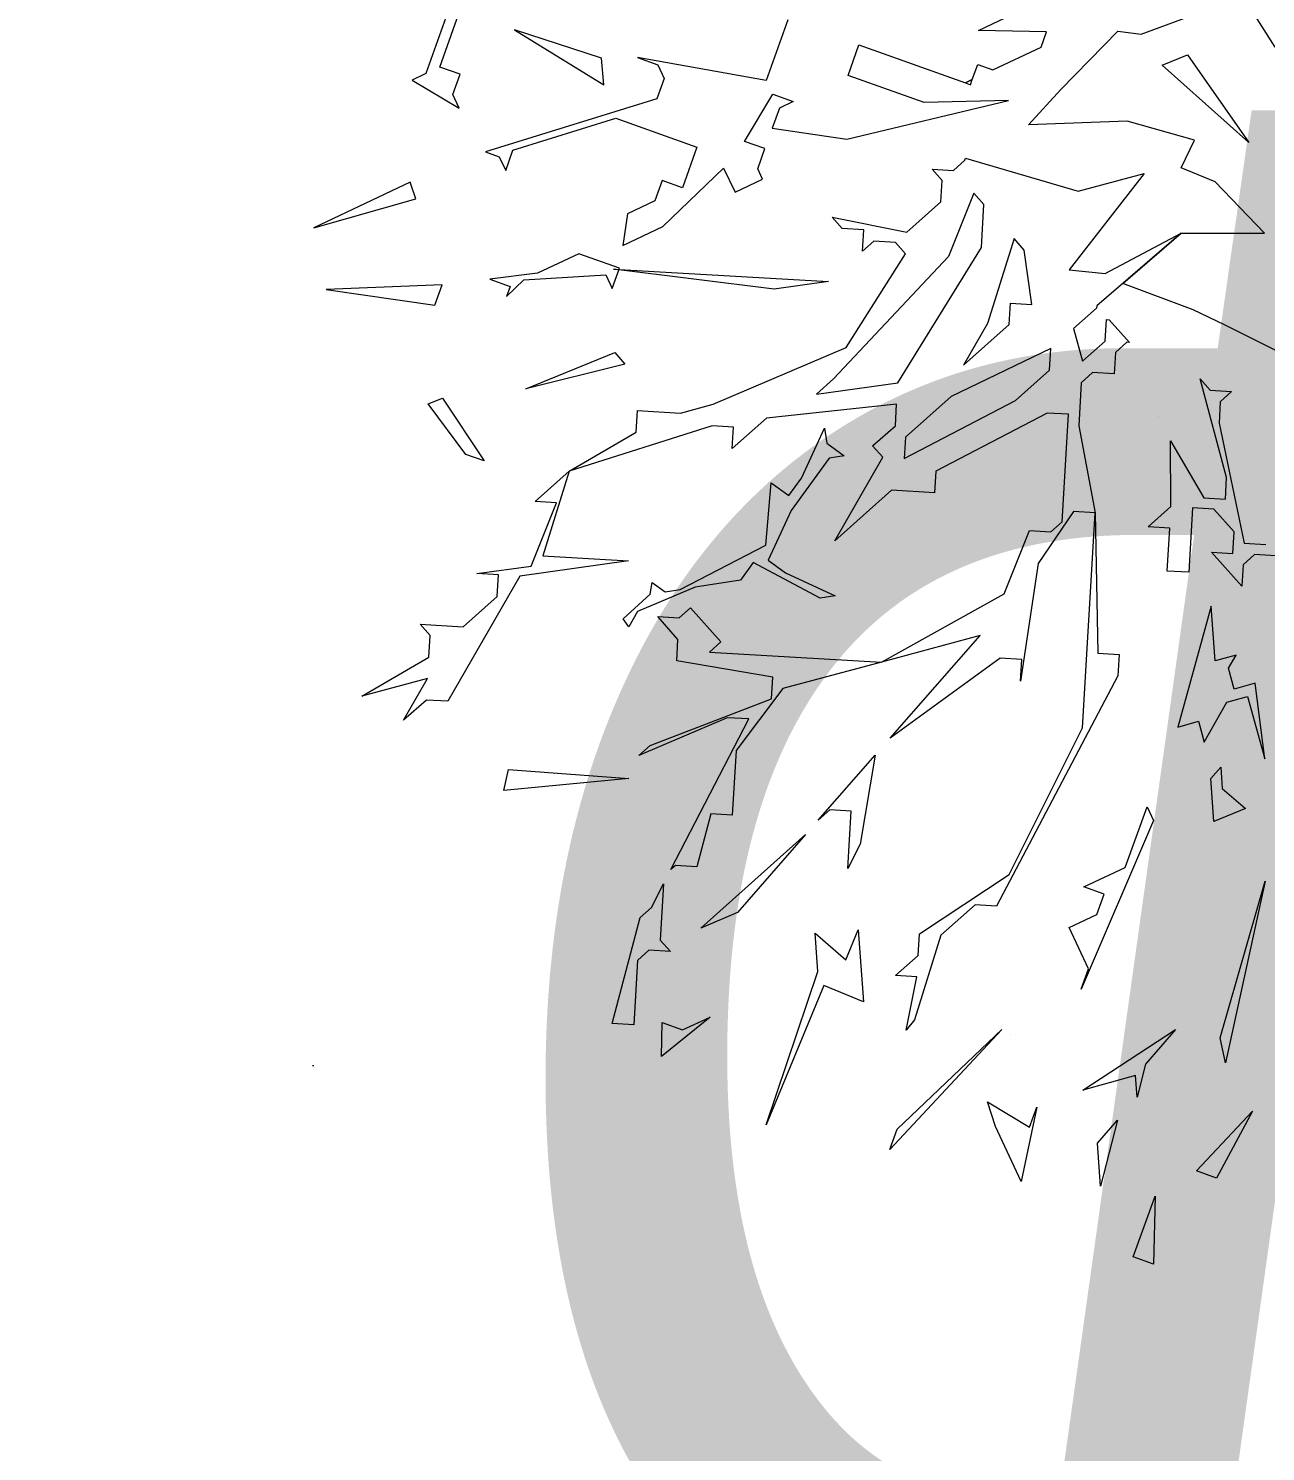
# Model space of a CAD drawing. Header units: millimetres. Extents: x -38151500 to -27467627, y -20617104 to -20349562.
# Drawn here: x -32397410 to -32396738, y -20497412 to -20496638 of the extents above; entities that cross this region are included whole.
import ezdxf
from ezdxf.xclip import XClip

# ---------------------------------------------------------------- set-up
doc = ezdxf.new("R2010")
doc.units = ezdxf.units.MM
doc.header["$MEASUREMENT"] = 0
doc.header["$XCLIPFRAME"] = 0
doc.layers.add('!!! ПОДОСНОВА', color=7, linetype='Continuous')
doc.layers.add('Новый_ГП_озеленение_газон_Ном._пера__74', color=74, linetype='Continuous', lineweight=20)
doc.layers.add('Чертеж_1_Новофедоровское_снт 28_07$0$tp_растительность_Ном._пера__253', color=252, linetype='Continuous', lineweight=18)
doc.layers.add('Новый_ГП_озеленение_кустарники_Ном._пера__10', color=7, linetype='Continuous', lineweight=5, true_color=0x616d3a)
doc.styles.add('РЎР“Р•РќР•Р\xa0РР\xa0_РЎРўРР›Р¬_1', font='arial.ttf', dxfattribs={"width": 0.75})
pattern_1 = [(37.5, (5709271.23, 0), (-24.0004694, 734.119856), [0, -579.12, 0, -647.7, 0, -619.125]), (7.5, (5709271.2, 0), (674.284925, 1075.23765), [0, -312.42, 0, -521.97, 0, -200.025]), (327.5, (5708802.6, 0), (1186.488555, 2.155777), [0, -190.5, 0, -685.8, 0, -895.35]), (317.5, (5708802.6, 0), (1145.334679, 334.393985), [0, -95.25, 0, -449.58, 0, -514.35])]

# ---------------------------------------------------------------- blocks, each defined once
blk = doc.blocks.new('Чертеж_5_1', base_point=(5709271.23, 0))
at = {"layer": 'Чертеж_1_Новофедоровское_снт 28_07$0$tp_растительность_Ном._пера__253', "color": 252, "lineweight": 18, "insert": (-32397191.25, -20497704.29), "char_height": 1000, "attachment_point": 7, "style": 'РЎР“Р•РќР•Р\xa0РР\xa0_РЎРўРР›Р¬_1'}
blk.add_mtext('\\A1;{\\pql;\\fArial|b0|i1|c204|p0;\\W0.750000;Ф.С.}', dxfattribs=at)

msp = doc.modelspace()

# ---------------------------------------------------------------- hatches: boundary and pattern name
at = {"layer": 'Новый_ГП_озеленение_газон_Ном._пера__74', "linetype": 'Continuous', "lineweight": 20}
h = msp.add_hatch(dxfattribs=at)
h.set_pattern_fill('AR_SAND_0005', color=74, style=0, pattern_type=2)
h.set_pattern_definition(pattern_1)
h.paths.add_polyline_path([(-32398350.35, -20497367.72), (-32396559.02, -20498487.23), (-32385931.21, -20481480.46), (-32389482.56, -20479260.77), (-32391580.09, -20482659.05), (-32389868.85, -20483779.86)])
h = msp.add_hatch(dxfattribs=at)
h.set_pattern_fill('AR_SAND_0005', color=74, style=0, pattern_type=2)
h.set_pattern_definition(pattern_1)
h.paths.add_polyline_path([(-32399843.27, -20499759.47), (-32400546.81, -20500886.58), (-32376306.25, -20516314.19), (-32376128.16, -20516022.78), (-32367023.74, -20503608.39), (-32369114.56, -20502301.71, -0.318245), (-32373938.91, -20505219.97, -0.013645), (-32376453.02, -20505175.46, 0.258872), (-32380779.38, -20507125.97, -0.349376), (-32386844.9, -20507972.13, -0.172405), (-32392006.42, -20500598.54, -0.078029), (-32392242.85, -20497436.84, -0.266839), (-32389829.69, -20493744.62, -0.004124), (-32387722.3, -20492991.46, 0.304529), (-32386935.14, -20491985.23, -0.008248), (-32387037.3, -20491100.93), (-32389717.06, -20489426.28), (-32395713.89, -20499021.83), (-32394834.76, -20499571.23), (-32396318.37, -20501945.51)])

# ---------------------------------------------------------------- linework, layer by layer
at = {"layer": 'Новый_ГП_озеленение_кустарники_Ном._пера__10', "color": 77, "lineweight": 5, "true_color": 0x616d3a}
for p, q in [((-32397186.35, -20496659.39), (-32397170.65, -20496615.31)), ((-32396805.25, -20496641.46), (-32396772.74, -20496629.63)), ((-32396747.12, -20496625.77), (-32396732.51, -20496648.62)), ((-32397182.05, -20496629.88), (-32397193.82, -20496662.94)), ((-32396997.12, -20496633.65), (-32397008.89, -20496666.71)), ((-32396893.63, -20496639.47), (-32396878.69, -20496632.37)), ((-32397145.64, -20496639.1), (-32397097.19, -20496669.08)), ((-32397098.44, -20496654.63), (-32397145.64, -20496639.1)), ((-32396856.64, -20496640.22), (-32396893.63, -20496639.47)), ((-32396859.59, -20496648.49), (-32396856.64, -20496640.22)), ((-32396848.89, -20496671.53), (-32396817.82, -20496639.88)), ((-32396817.82, -20496639.88), (-32396805.25, -20496641.46)), ((-32396964.43, -20496663.92), (-32396958.55, -20496647.39)), ((-32396958.55, -20496647.39), (-32396900.69, -20496668)), ((-32396885.74, -20496660.9), (-32396859.59, -20496648.49)), ((-32396793.71, -20496658.4), (-32396780, -20496652.69)), ((-32396780, -20496652.69), (-32396746.72, -20496700.47)), ((-32397175.33, -20496663.32), (-32397186.35, -20496659.39)), ((-32397097.19, -20496669.08), (-32397098.44, -20496654.63)), ((-32397008.89, -20496666.71), (-32397078.94, -20496654.19)), ((-32397078.94, -20496654.19), (-32397067.92, -20496658.11)), ((-32397067.92, -20496658.11), (-32397064.37, -20496665.58)), ((-32396896.95, -20496666.22), (-32396894.01, -20496657.96)), ((-32396894.01, -20496657.96), (-32396885.74, -20496660.9)), ((-32396746.72, -20496700.47), (-32396793.71, -20496658.4)), ((-32397193.82, -20496662.94), (-32397201.3, -20496666.49)), ((-32397201.3, -20496666.49), (-32397175.71, -20496681.81)), ((-32397179.26, -20496674.34), (-32397175.33, -20496663.32)), ((-32397064.37, -20496665.58), (-32397068.3, -20496676.6)), ((-32396923.11, -20496678.64), (-32396964.43, -20496663.92)), ((-32396900.69, -20496668), (-32396896.95, -20496666.22)), ((-32396896.95, -20496666.22), (-32396900.69, -20496668)), ((-32396900.69, -20496668), (-32396897.93, -20496668.98)), ((-32396897.93, -20496668.98), (-32396896.95, -20496666.22)), ((-32397175.71, -20496681.81), (-32397179.26, -20496674.34)), ((-32397020.67, -20496699.78), (-32397005.34, -20496674.19)), ((-32397005.34, -20496674.19), (-32396994.32, -20496678.11)), ((-32396866.41, -20496690.74), (-32396848.89, -20496671.53)), ((-32397068.3, -20496676.6), (-32397161.39, -20496705.54)), ((-32397001.8, -20496681.66), (-32397005.72, -20496692.68)), ((-32396994.32, -20496678.11), (-32397001.8, -20496681.66)), ((-32396965.14, -20496698.6), (-32396877.37, -20496677.64)), ((-32396877.37, -20496677.64), (-32396923.11, -20496678.64)), ((-32397146.57, -20496704.61), (-32397090.72, -20496687.25)), ((-32397090.72, -20496687.25), (-32397046.63, -20496702.95)), ((-32396812.76, -20496688.83), (-32396866.41, -20496690.74)), ((-32396776.15, -20496699.11), (-32396812.76, -20496688.83)), ((-32397005.72, -20496692.68), (-32396965.14, -20496698.6)), ((-32396783.53, -20496714.09), (-32396776.15, -20496699.11)), ((-32397161.39, -20496705.54), (-32397154.05, -20496708.16)), ((-32397150.5, -20496715.63), (-32397146.57, -20496704.61)), ((-32397046.63, -20496702.95), (-32397054.48, -20496724.99)), ((-32397009.65, -20496703.7), (-32397020.67, -20496699.78)), ((-32397013.57, -20496714.72), (-32397009.65, -20496703.7)), ((-32397154.05, -20496708.16), (-32397150.5, -20496715.63)), ((-32397065.09, -20496746.05), (-32397032.07, -20496714.34)), ((-32397032.07, -20496714.34), (-32397025.86, -20496727.42)), ((-32397010.91, -20496720.33), (-32397013.57, -20496714.72)), ((-32396913.35, -20496721.04), (-32396918.84, -20496714.86)), ((-32396918.84, -20496714.86), (-32396907.17, -20496715.54)), ((-32396907.17, -20496715.54), (-32396900.98, -20496710.05)), ((-32396900.98, -20496710.05), (-32396900.67, -20496708.85)), ((-32396900.67, -20496708.85), (-32396839.39, -20496726.87)), ((-32396765.04, -20496721.71), (-32396783.53, -20496714.09)), ((-32397202.43, -20496721.97), (-32397254.74, -20496746.8)), ((-32397199.27, -20496731.06), (-32397202.43, -20496721.97)), ((-32397065.5, -20496721.06), (-32397069.43, -20496732.08)), ((-32397054.48, -20496724.99), (-32397065.5, -20496721.06)), ((-32397025.86, -20496727.42), (-32397010.91, -20496720.33)), ((-32396914.03, -20496732.72), (-32396913.35, -20496721.04)), ((-32396803.57, -20496717.22), (-32396844.25, -20496769.66)), ((-32396839.39, -20496726.87), (-32396803.57, -20496717.22)), ((-32396738.1, -20496749.64), (-32396765.04, -20496721.71)), ((-32396896.17, -20496727.91), (-32396909.91, -20496762.26)), ((-32396890.68, -20496734.09), (-32396896.17, -20496727.91)), ((-32397254.74, -20496746.8), (-32397199.27, -20496731.06)), ((-32397069.43, -20496732.08), (-32397084.37, -20496739.18)), ((-32396932.58, -20496749.21), (-32396914.03, -20496732.72)), ((-32396892.05, -20496757.45), (-32396890.68, -20496734.09)), ((-32397084.37, -20496739.18), (-32397086.88, -20496756.39)), ((-32396967.62, -20496747.15), (-32396973.11, -20496740.97)), ((-32396973.11, -20496740.97), (-32396932.58, -20496749.21)), ((-32397086.88, -20496756.39), (-32397065.09, -20496746.05)), ((-32396955.94, -20496747.83), (-32396967.62, -20496747.15)), ((-32396956.62, -20496759.51), (-32396955.94, -20496747.83)), ((-32396874.19, -20496752.64), (-32396888.61, -20496798.67)), ((-32396868.69, -20496758.82), (-32396874.19, -20496752.64)), ((-32396783.55, -20496749.73), (-32396829.22, -20496789.22)), ((-32396824.78, -20496771.59), (-32396783.55, -20496749.73)), ((-32396815.17, -20496777.06), (-32396783.55, -20496749.73)), ((-32396783.55, -20496749.73), (-32396738.1, -20496749.64)), ((-32397110.72, -20496760.84), (-32397133.14, -20496771.49)), ((-32397088.68, -20496768.69), (-32397110.72, -20496760.84)), ((-32396965.55, -20496811.72), (-32396933.27, -20496760.89)), ((-32396950.44, -20496754.02), (-32396956.62, -20496759.51)), ((-32396938.76, -20496754.7), (-32396950.44, -20496754.02)), ((-32396933.27, -20496760.89), (-32396938.76, -20496754.7)), ((-32396937.38, -20496830.96), (-32396892.05, -20496757.45)), ((-32396864.57, -20496788.36), (-32396868.69, -20496758.82)), ((-32397092.6, -20496779.71), (-32397088.68, -20496768.69)), ((-32396909.91, -20496762.26), (-32396972.42, -20496828.9)), ((-32397133.14, -20496771.49), (-32397159.1, -20496774.66)), ((-32397159.1, -20496774.66), (-32397148.08, -20496778.58)), ((-32397150.04, -20496784.09), (-32397140.61, -20496775.03)), ((-32397140.61, -20496775.03), (-32397096.15, -20496772.24)), ((-32397096.15, -20496772.24), (-32397092.6, -20496779.71)), ((-32397004.71, -20496780.13), (-32397091.96, -20496769.14)), ((-32397091.96, -20496769.14), (-32396975.17, -20496776)), ((-32396975.17, -20496776), (-32397004.71, -20496780.13)), ((-32396844.25, -20496769.66), (-32396824.78, -20496771.59)), ((-32397185.07, -20496777.83), (-32397248.02, -20496780.24)), ((-32397248.02, -20496780.24), (-32397188.99, -20496788.85)), ((-32397188.99, -20496788.85), (-32397185.07, -20496777.83)), ((-32397148.08, -20496778.58), (-32397150.04, -20496784.09)), ((-32396776.91, -20496791.31), (-32396815.17, -20496777.06)), ((-32396876.93, -20496799.35), (-32396876.25, -20496787.67)), ((-32396876.25, -20496787.67), (-32396864.57, -20496788.36)), ((-32396829.53, -20496790.42), (-32396841.9, -20496801.41)), ((-32396829.22, -20496789.22), (-32396829.53, -20496790.42)), ((-32396759.87, -20496799.54), (-32396776.91, -20496791.31)), ((-32396888.61, -20496798.67), (-32396901.66, -20496821.34)), ((-32396901.66, -20496821.34), (-32396876.93, -20496799.35)), ((-32396824.72, -20496808.28), (-32396824.04, -20496796.6)), ((-32396824.04, -20496796.6), (-32396822.58, -20496796.69)), ((-32396822.58, -20496796.69), (-32396811.59, -20496809.05)), ((-32396731.97, -20496813.44), (-32396759.87, -20496799.54)), ((-32396841.9, -20496801.41), (-32396837.09, -20496819.27)), ((-32397139.57, -20496834.33), (-32397091.13, -20496814.57)), ((-32397091.13, -20496814.57), (-32397085.75, -20496820.84)), ((-32397037.68, -20496842.64), (-32396965.55, -20496811.72)), ((-32396854.26, -20496812.4), (-32396908.53, -20496838.51)), ((-32396854.95, -20496824.08), (-32396854.26, -20496812.4)), ((-32396837.09, -20496819.27), (-32396824.72, -20496808.28)), ((-32396819.23, -20496814.46), (-32396819.91, -20496826.14)), ((-32396813.04, -20496808.96), (-32396819.23, -20496814.46)), ((-32396811.59, -20496809.05), (-32396813.04, -20496808.96)), ((-32397085.75, -20496820.84), (-32397139.57, -20496834.33)), ((-32396972.42, -20496828.9), (-32396981.69, -20496837.14)), ((-32396873.5, -20496840.57), (-32396854.95, -20496824.08)), ((-32396831.59, -20496825.45), (-32396837.77, -20496830.95)), ((-32396819.91, -20496826.14), (-32396831.59, -20496825.45)), ((-32396758.77, -20496882.47), (-32396773.2, -20496828.88)), ((-32396773.2, -20496828.88), (-32396767.7, -20496835.07)), ((-32396981.69, -20496837.14), (-32396937.38, -20496830.96)), ((-32396908.53, -20496838.51), (-32396933.26, -20496860.49)), ((-32396837.77, -20496830.95), (-32396839.15, -20496854.31)), ((-32396767.7, -20496835.07), (-32396756.03, -20496835.75)), ((-32396756.03, -20496835.75), (-32396762.21, -20496841.25)), ((-32397192.56, -20496842.5), (-32397184.93, -20496839.32)), ((-32397172.21, -20496869.87), (-32397192.56, -20496842.5)), ((-32397184.93, -20496839.32), (-32397162.29, -20496873.42)), ((-32397079.58, -20496857.76), (-32397078.9, -20496846.08)), ((-32397078.9, -20496846.08), (-32397055.54, -20496847.45)), ((-32397055.54, -20496847.45), (-32397037.68, -20496842.64)), ((-32396938.07, -20496842.63), (-32397008.83, -20496850.2)), ((-32396938.76, -20496854.31), (-32396938.07, -20496842.63)), ((-32396933.95, -20496872.17), (-32396873.5, -20496840.57)), ((-32396762.21, -20496841.25), (-32396762.89, -20496852.93)), ((-32397008.83, -20496850.2), (-32397027.37, -20496866.68)), ((-32396856.32, -20496847.44), (-32396916.77, -20496879.04)), ((-32396844.64, -20496848.12), (-32396856.32, -20496847.44)), ((-32396848.07, -20496906.52), (-32396844.64, -20496848.12)), ((-32396762.89, -20496852.93), (-32396749.15, -20496918.19)), ((-32397038.37, -20496854.32), (-32397115.99, -20496879.06)), ((-32397115.99, -20496879.06), (-32397079.58, -20496857.76)), ((-32397026.69, -20496855.01), (-32397038.37, -20496854.32)), ((-32397027.37, -20496866.68), (-32397026.69, -20496855.01)), ((-32396989.85, -20496882.73), (-32396977.35, -20496855.65)), ((-32396977.35, -20496855.65), (-32396976.07, -20496863.82)), ((-32396951.12, -20496865.3), (-32396938.76, -20496854.31)), ((-32396933.26, -20496860.49), (-32396933.95, -20496872.17)), ((-32396839.15, -20496854.31), (-32396830.21, -20496901.71)), ((-32396976.07, -20496863.82), (-32396966.61, -20496870.71)), ((-32396945.62, -20496871.49), (-32396951.12, -20496865.3)), ((-32396789.28, -20496862.44), (-32396771.13, -20496893.46)), ((-32396788.99, -20496898.27), (-32396789.28, -20496862.44)), ((-32397162.29, -20496873.42), (-32397172.21, -20496869.87)), ((-32396974.79, -20496871.99), (-32396995.45, -20496900.36)), ((-32396966.61, -20496870.71), (-32396974.79, -20496871.99)), ((-32396971.73, -20496916.83), (-32396945.62, -20496871.49)), ((-32397134.54, -20496895.54), (-32397115.99, -20496879.06)), ((-32397115.99, -20496879.06), (-32397130.41, -20496925.08)), ((-32396996.73, -20496892.19), (-32396989.85, -20496882.73)), ((-32396916.77, -20496879.04), (-32396917.46, -20496890.72)), ((-32396759.46, -20496894.14), (-32396758.77, -20496882.47)), ((-32397009.22, -20496919.27), (-32397006.19, -20496885.3)), ((-32397006.19, -20496885.3), (-32396996.73, -20496892.19)), ((-32396940.81, -20496889.35), (-32396971.73, -20496916.83)), ((-32396917.46, -20496890.72), (-32396940.81, -20496889.35)), ((-32397136.6, -20496930.58), (-32397122.86, -20496896.23)), ((-32397122.86, -20496896.23), (-32397134.54, -20496895.54)), ((-32396995.45, -20496900.36), (-32397007.94, -20496927.45)), ((-32396801.36, -20496909.26), (-32396788.99, -20496898.27)), ((-32396777.32, -20496898.95), (-32396779.37, -20496933.99)), ((-32396765.64, -20496899.64), (-32396777.32, -20496898.95)), ((-32396771.13, -20496893.46), (-32396759.46, -20496894.14)), ((-32396754.65, -20496912), (-32396765.64, -20496899.64)), ((-32396841.89, -20496901.02), (-32396861.12, -20496929.19)), ((-32396854.26, -20496912.01), (-32396848.07, -20496906.52)), ((-32396830.21, -20496901.71), (-32396841.89, -20496901.02)), ((-32396837.07, -20497018.49), (-32396830.21, -20496901.71)), ((-32396830.21, -20496901.71), (-32396828.83, -20496977.96)), ((-32396879.67, -20496945.67), (-32396865.93, -20496911.33)), ((-32396865.93, -20496911.33), (-32396854.26, -20496912.01)), ((-32396789.68, -20496909.95), (-32396801.36, -20496909.26)), ((-32396791.05, -20496933.3), (-32396789.68, -20496909.95)), ((-32396755.33, -20496923.68), (-32396754.65, -20496912)), ((-32397055.69, -20496943.32), (-32397009.22, -20496919.27)), ((-32396750.52, -20496941.54), (-32396767.01, -20496923)), ((-32396767.01, -20496923), (-32396755.33, -20496923.68)), ((-32396749.15, -20496918.19), (-32396737.47, -20496918.87)), ((-32397166.14, -20496934.7), (-32397136.6, -20496930.58)), ((-32397083.7, -20496927.83), (-32397142.78, -20496936.08)), ((-32397130.41, -20496925.08), (-32397083.7, -20496927.83)), ((-32397016.11, -20496928.73), (-32397023, -20496938.19)), ((-32396979.57, -20496948.11), (-32397016.11, -20496928.73)), ((-32397007.94, -20496927.45), (-32396998.48, -20496934.33)), ((-32396861.12, -20496929.19), (-32396870.74, -20496993.07)), ((-32396749.84, -20496929.87), (-32396750.52, -20496941.54)), ((-32396743.65, -20496924.37), (-32396749.84, -20496929.87)), ((-32396731.98, -20496925.06), (-32396743.65, -20496924.37)), ((-32397142.78, -20496936.08), (-32397181.93, -20497004.09)), ((-32397154.46, -20496935.39), (-32397166.14, -20496934.7)), ((-32397155.14, -20496947.07), (-32397154.46, -20496935.39)), ((-32397023, -20496938.19), (-32397047.52, -20496942.04)), ((-32396998.48, -20496934.33), (-32396971.4, -20496946.82)), ((-32396779.37, -20496933.99), (-32396791.05, -20496933.3)), ((-32397086.61, -20496959.3), (-32397072.03, -20496945.89)), ((-32397047.52, -20496942.04), (-32397078.92, -20496955.35)), ((-32397072.03, -20496945.89), (-32397070.95, -20496939.44)), ((-32397070.95, -20496939.44), (-32397063.86, -20496944.61)), ((-32397063.86, -20496944.61), (-32397055.69, -20496943.32)), ((-32396971.4, -20496946.82), (-32396979.57, -20496948.11)), ((-32396946.3, -20496982.78), (-32396879.67, -20496945.67)), ((-32397173.69, -20496963.56), (-32397155.14, -20496947.07)), ((-32397056.22, -20496958.74), (-32397050.04, -20496953.24)), ((-32397050.04, -20496953.24), (-32397033.55, -20496971.79)), ((-32396767.1, -20496952.32), (-32396785.31, -20497018.06)), ((-32396764.93, -20496982.06), (-32396767.1, -20496952.32)), ((-32397191.55, -20496968.37), (-32397197.05, -20496962.18)), ((-32397197.05, -20496962.18), (-32397173.69, -20496963.56)), ((-32397083.67, -20496963.67), (-32397086.61, -20496959.3)), ((-32397078.92, -20496955.35), (-32397083.67, -20496963.67)), ((-32397056.91, -20496970.42), (-32397067.9, -20496958.05)), ((-32397067.9, -20496958.05), (-32397056.22, -20496958.74)), ((-32397192.24, -20496980.04), (-32397191.55, -20496968.37)), ((-32396892.72, -20496968.35), (-32396946.3, -20496982.78)), ((-32396941.57, -20497024.07), (-32396892.72, -20496968.35)), ((-32397057.59, -20496982.1), (-32397056.91, -20496970.42)), ((-32397033.55, -20496971.79), (-32397039.73, -20496977.29)), ((-32397039.73, -20496977.29), (-32396946.3, -20496982.78)), ((-32397228.64, -20497001.34), (-32397192.24, -20496980.04)), ((-32397005.38, -20496991.02), (-32397057.59, -20496982.1)), ((-32396946.3, -20496982.78), (-32396999.89, -20496997.21)), ((-32396881.73, -20496980.71), (-32396941.57, -20497024.07)), ((-32396870.05, -20496981.4), (-32396881.73, -20496980.71)), ((-32396870.74, -20496993.07), (-32396870.05, -20496981.4)), ((-32396828.83, -20496977.96), (-32396817.15, -20496978.64)), ((-32396817.15, -20496978.64), (-32396817.84, -20496990.32)), ((-32396753.66, -20496978.94), (-32396764.93, -20496982.06)), ((-32396757.73, -20496986.14), (-32396753.66, -20496978.94)), ((-32397192.92, -20496991.72), (-32397228.64, -20497001.34)), ((-32397205.97, -20497014.39), (-32397192.92, -20496991.72)), ((-32397006.07, -20497002.7), (-32397005.38, -20496991.02)), ((-32396817.84, -20496990.32), (-32396883.78, -20497115.36)), ((-32396754.61, -20496997.41), (-32396757.73, -20496986.14)), ((-32396999.89, -20496997.21), (-32397025.3, -20497030.87)), ((-32396743.34, -20496994.29), (-32396754.61, -20496997.41)), ((-32396738.05, -20497035.31), (-32396743.34, -20496994.29)), ((-32397193.61, -20497003.4), (-32397205.97, -20497014.39)), ((-32397181.93, -20497004.09), (-32397193.61, -20497003.4)), ((-32397072.01, -20497028.12), (-32397006.07, -20497002.7)), ((-32396770.92, -20497026.21), (-32396758.69, -20497004.61)), ((-32396758.69, -20497004.61), (-32396747.41, -20497001.49)), ((-32396747.41, -20497001.49), (-32396738.05, -20497035.31)), ((-32397030.11, -20497013.01), (-32397078.2, -20497033.62)), ((-32397060.74, -20497095.58), (-32397018.43, -20497013.69)), ((-32397018.43, -20497013.69), (-32397030.11, -20497013.01)), ((-32396785.31, -20497018.06), (-32396774.04, -20497014.93)), ((-32396774.04, -20497014.93), (-32396770.92, -20497026.21)), ((-32396876.91, -20497098.18), (-32396837.07, -20497018.49)), ((-32397078.2, -20497033.62), (-32397072.01, -20497028.12)), ((-32397025.3, -20497030.87), (-32397027.36, -20497065.9)), ((-32396980.65, -20497068.65), (-32396949.71, -20497033.36)), ((-32396949.71, -20497033.36), (-32396957.98, -20497081.7)), ((-32397151.54, -20497052.49), (-32397148.95, -20497041.18)), ((-32397083.55, -20497046.11), (-32397151.54, -20497052.49)), ((-32397148.95, -20497041.18), (-32397083.55, -20497046.11)), ((-32396767.37, -20497046.09), (-32396761.97, -20497039.82)), ((-32396765.64, -20497069.42), (-32396767.37, -20497046.09)), ((-32396761.97, -20497039.82), (-32396761.1, -20497051.49)), ((-32396761.1, -20497051.49), (-32396748.57, -20497062.29)), ((-32396813.88, -20497094.45), (-32396801.93, -20497061.45)), ((-32396801.93, -20497061.45), (-32396798.42, -20497068.94)), ((-32396748.57, -20497062.29), (-32396765.64, -20497069.42)), ((-32397039.04, -20497065.22), (-32397046.59, -20497094.07)), ((-32397027.36, -20497065.9), (-32397039.04, -20497065.22)), ((-32396974.46, -20497063.15), (-32396980.65, -20497068.65)), ((-32396962.79, -20497063.84), (-32396974.46, -20497063.15)), ((-32396964.61, -20497094.98), (-32396962.79, -20497063.84)), ((-32396798.42, -20497068.94), (-32396837.78, -20497160.44)), ((-32397044.44, -20497127.3), (-32396987.58, -20497076.56)), ((-32396987.58, -20497076.56), (-32397024.61, -20497118.8)), ((-32396957.98, -20497081.7), (-32396964.61, -20497094.98)), ((-32397058.27, -20497093.38), (-32397060.74, -20497095.58)), ((-32397046.59, -20497094.07), (-32397058.27, -20497093.38)), ((-32396925.68, -20497130.47), (-32396876.91, -20497098.18)), ((-32396836.36, -20497104.97), (-32396813.88, -20497094.45)), ((-32397071.32, -20497116.06), (-32397064.71, -20497103.26)), ((-32397064.71, -20497103.26), (-32397066.51, -20497133.92)), ((-32396825.36, -20497108.95), (-32396836.36, -20497104.97)), ((-32396829.34, -20497119.95), (-32396825.36, -20497108.95)), ((-32396762.28, -20497187.03), (-32396737.77, -20497101.89)), ((-32396737.77, -20497101.89), (-32396759.44, -20497200.51)), ((-32397077.5, -20497121.55), (-32397071.32, -20497116.06)), ((-32396895.46, -20497114.67), (-32396914.01, -20497131.16)), ((-32396883.78, -20497115.36), (-32396895.46, -20497114.67)), ((-32397092.61, -20497179.26), (-32397077.5, -20497121.55)), ((-32397024.61, -20497118.8), (-32397044.44, -20497127.3)), ((-32396844.32, -20497126.97), (-32396829.34, -20497119.95)), ((-32396980.9, -20497150.95), (-32396982.41, -20497130.07)), ((-32396982.41, -20497130.07), (-32396965.62, -20497144.59)), ((-32396965.62, -20497144.59), (-32396958.93, -20497128.36)), ((-32396958.93, -20497128.36), (-32396956.09, -20497167.5)), ((-32396914.01, -20497131.16), (-32396928.43, -20497177.18)), ((-32396926.37, -20497142.15), (-32396925.68, -20497130.47)), ((-32396833.8, -20497149.44), (-32396844.32, -20497126.97)), ((-32397072.69, -20497139.41), (-32397078.88, -20497144.91)), ((-32397061.02, -20497140.1), (-32397072.69, -20497139.41)), ((-32397066.51, -20497133.92), (-32397061.02, -20497140.1)), ((-32397078.88, -20497144.91), (-32397080.93, -20497179.94)), ((-32396938.74, -20497153.14), (-32396926.37, -20497142.15)), ((-32397008.92, -20497234.29), (-32396980.9, -20497150.95)), ((-32396927.06, -20497153.83), (-32396938.74, -20497153.14)), ((-32396932.94, -20497182.78), (-32396927.06, -20497153.83)), ((-32396837.78, -20497160.44), (-32396833.8, -20497149.44)), ((-32396977.72, -20497158.58), (-32397008.92, -20497234.29)), ((-32396956.09, -20497167.5), (-32396977.72, -20497158.58)), ((-32397039.42, -20497175.68), (-32397065.88, -20497197.2)), ((-32397065.88, -20497197.2), (-32397065.41, -20497178.71)), ((-32397065.41, -20497178.71), (-32397054.41, -20497182.7)), ((-32397054.41, -20497182.7), (-32397039.42, -20497175.68)), ((-32396928.43, -20497177.18), (-32396932.94, -20497182.78)), ((-32397080.93, -20497179.94), (-32397092.61, -20497179.26)), ((-32396880.88, -20497182.54), (-32396941.76, -20497247.59)), ((-32396937.78, -20497236.59), (-32396880.88, -20497182.54)), ((-32396836.95, -20497215.46), (-32396786.61, -20497182.41)), ((-32396786.61, -20497182.41), (-32396802.81, -20497201.21)), ((-32396759.44, -20497200.51), (-32396762.28, -20497187.03)), ((-32396802.81, -20497201.21), (-32396807.35, -20497219.14)), ((-32396808.21, -20497207.47), (-32396836.95, -20497215.46)), ((-32396807.35, -20497219.14), (-32396808.21, -20497207.47)), ((-32396884.42, -20497235.14), (-32396888.75, -20497221.78)), ((-32396888.75, -20497221.78), (-32396865.93, -20497235.61)), ((-32396861.95, -20497224.61), (-32396870.39, -20497265.1)), ((-32396865.93, -20497235.61), (-32396861.95, -20497224.61)), ((-32396828.96, -20497244.2), (-32396818.15, -20497231.67)), ((-32396818.15, -20497231.67), (-32396827.23, -20497267.53)), ((-32396775.18, -20497259.31), (-32396744.74, -20497226.79)), ((-32396744.74, -20497226.79), (-32396764.18, -20497263.29)), ((-32396941.76, -20497247.59), (-32396937.78, -20497236.59)), ((-32396870.39, -20497265.1), (-32396884.42, -20497235.14)), ((-32396827.23, -20497267.53), (-32396828.96, -20497244.2)), ((-32396764.18, -20497263.29), (-32396775.18, -20497259.31)), ((-32396809.56, -20497306.07), (-32396797.61, -20497273.08)), ((-32396797.61, -20497273.08), (-32396798.56, -20497310.06)), ((-32396798.56, -20497310.06), (-32396809.56, -20497306.07))]:
    msp.add_line(p, q, dxfattribs=at)

# ---------------------------------------------------------------- block references
at = {"layer": '!!! ПОДОСНОВА', "color": 252, "lineweight": 40}
ref = msp.add_blockref('Чертеж_5_1', (5709271.23, 0), dxfattribs=at)
XClip(ref).set_block_clipping_path([(-32447502.6966846101, -20418838.4532491304), (-32447502.6966846101, -20510095.8116091713), (-32424922.1270352304, -20510095.8116091713), (-32419528.9893509001, -20521215.6831232607), (-32334163.1257211715, -20521215.6831232607), (-32334163.1257211715, -20418721.7424019799)])

doc.saveas('drawing.dxf')
